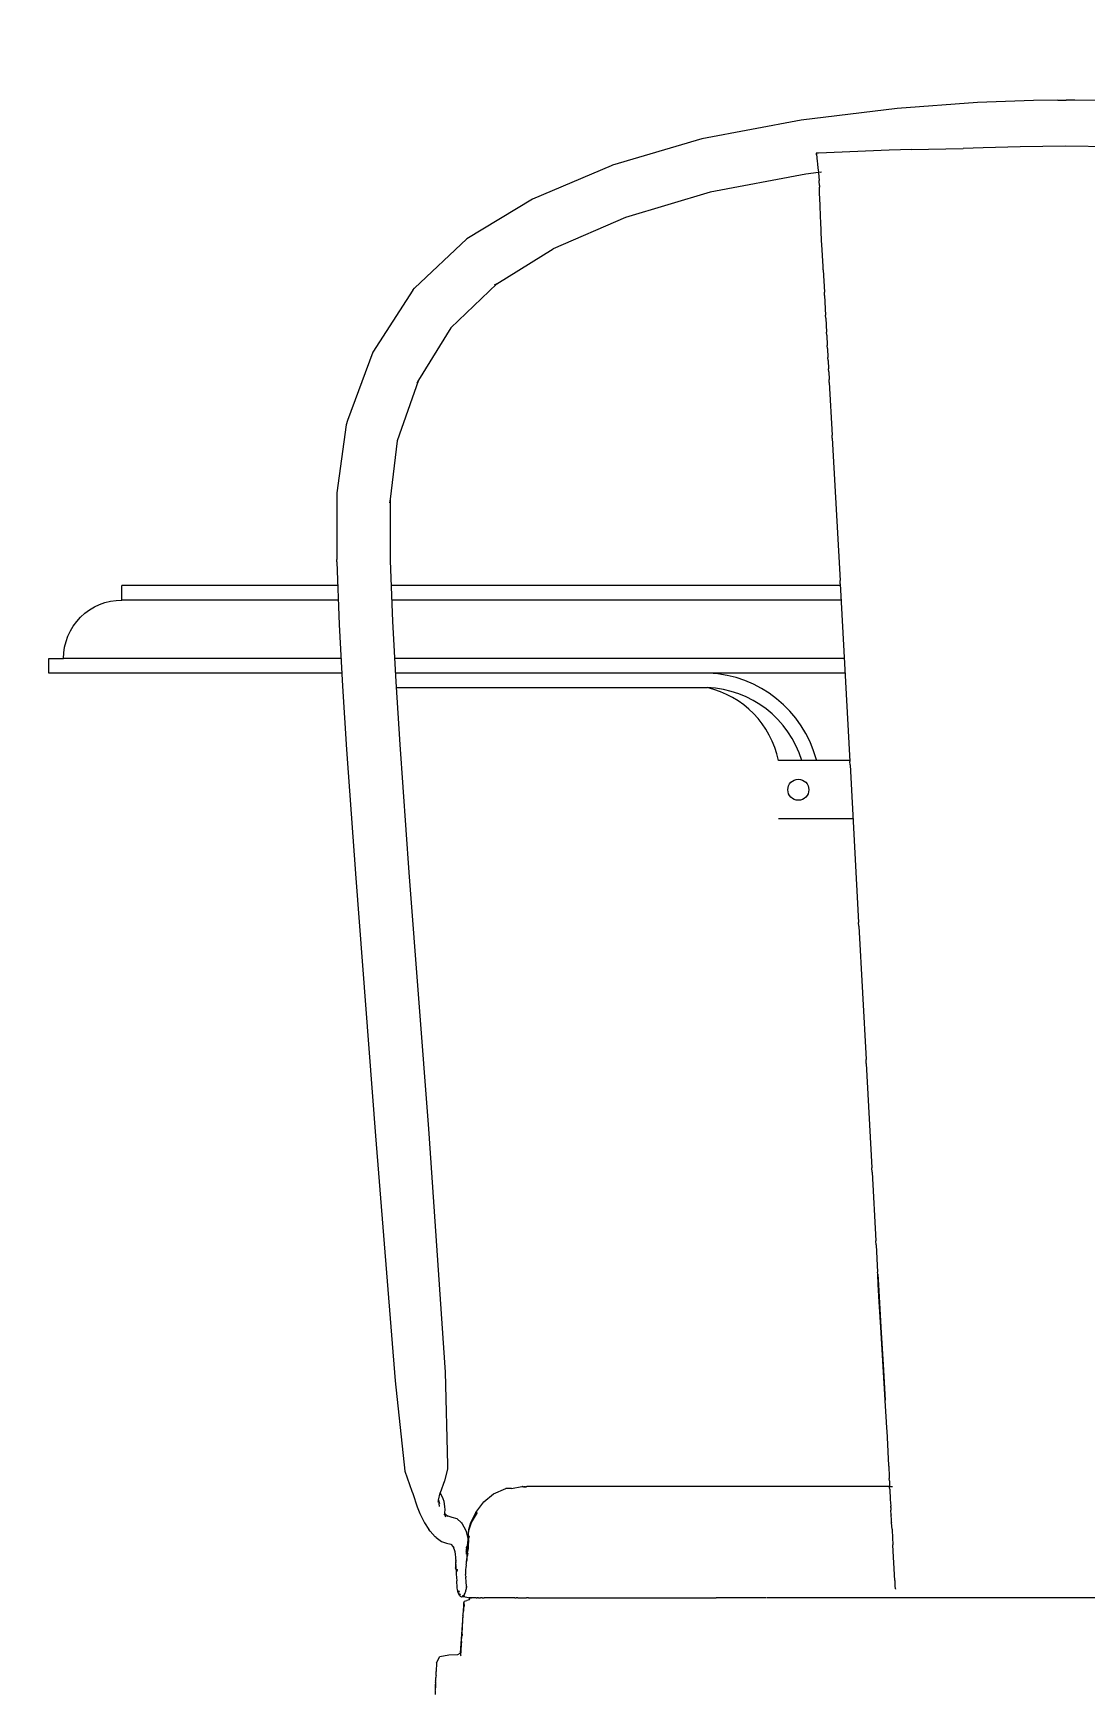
# Model space of a CAD drawing. Header units: millimetres. Extents: x 106699 to 122058, y 158555 to 162844.
# Drawn here: x 107491.03 to 107521.76, y 160240.93 to 160289.27 of the extents above; entities that cross this region are included whole.
import ezdxf

# ---------------------------------------------------------------- set-up
doc = ezdxf.new("R2010")
doc.units = ezdxf.units.MM
doc.layers.add('S2000-002 Çizgi', color=7, linetype='Continuous')

# ---------------------------------------------------------------- blocks, each defined once
blk = doc.blocks.new('A$C312ab914')
at = {"layer": 'S2000-002 Çizgi', "color": 8, "true_color": 0x7a7a7a}
for p, q in [((24.736, 84.754, 6.152), (21.933, 84.41, 6.152)), ((27.072, 84.925, 6.152), (24.736, 84.754, 6.152)), ((28.709, 84.986, 6.152), (27.072, 84.925, 6.152)), ((29.419, 85, 6.152), (28.709, 84.986, 6.152)), ((29.419, 85, 6.152), (29.664, 84.995, 6.152)), ((29.91, 85, 6.152), (29.664, 84.995, 6.152)), ((30.619, 84.986, 6.152), (29.91, 85, 6.152)), ((21.933, 84.41, 6.152), (19.038, 83.868, 6.152)), ((19.038, 83.868, 6.152), (16.429, 83.102, 6.152)), ((28.316, 83.638, 6.152), (27.238, 83.603, 6.152)), ((29.646, 83.66, 6.152), (28.316, 83.638, 6.152)), ((30.975, 83.638, 6.152), (29.646, 83.66, 6.152)), ((22.375, 83.453, 6.152), (22.374, 83.451, 6.152)), ((22.374, 83.451, 6.152), (22.374, 83.446, 6.152)), ((22.374, 83.446, 6.152), (22.375, 83.44, 6.152)), ((22.382, 83.455, 6.152), (22.375, 83.453, 6.152)), ((22.375, 83.44, 6.152), (22.376, 83.432, 6.152)), ((22.376, 83.432, 6.152), (22.377, 83.422, 6.152)), ((22.377, 83.422, 6.152), (22.378, 83.413, 6.152)), ((22.38, 83.398, 6.152), (22.378, 83.413, 6.152)), ((22.38, 83.398, 6.152), (22.382, 83.393, 6.152)), ((22.396, 83.455, 6.152), (22.382, 83.455, 6.152)), ((22.382, 83.393, 6.152), (22.387, 83.348, 6.152)), ((22.387, 83.348, 6.152), (22.395, 83.295, 6.152)), ((22.395, 83.295, 6.152), (22.404, 83.224, 6.152)), ((22.416, 83.455, 6.152), (22.396, 83.455, 6.152)), ((22.404, 83.224, 6.152), (22.414, 83.133, 6.152)), ((22.437, 83.455, 6.152), (22.416, 83.455, 6.152)), ((24.496, 83.541, 6.152), (22.437, 83.455, 6.152)), ((24.83, 83.553, 6.152), (24.496, 83.541, 6.152)), ((25.138, 83.561, 6.152), (24.83, 83.553, 6.152)), ((25.138, 83.561, 6.152), (26.66, 83.588, 6.152)), ((27.238, 83.603, 6.152), (26.66, 83.588, 6.152)), ((16.391, 83.085, 6.152), (14.099, 82.11, 6.152)), ((16.429, 83.102, 6.152), (16.391, 83.085, 6.152)), ((22.07, 82.838, 6.152), (19.283, 82.31, 6.152)), ((22.44, 82.884, 6.152), (22.07, 82.838, 6.152)), ((22.414, 83.133, 6.152), (22.425, 83.021, 6.152)), ((22.425, 83.021, 6.152), (22.435, 82.895, 6.152)), ((22.435, 82.895, 6.152), (22.44, 82.884, 6.152)), ((22.44, 82.884, 6.152), (22.445, 82.763, 6.152)), ((22.445, 82.763, 6.152), (22.456, 82.65, 6.152)), ((22.467, 82.888, 6.152), (22.452, 82.886, 6.152)), ((22.528, 82.895, 6.152), (22.485, 82.89, 6.152)), ((19.283, 82.31, 6.152), (16.816, 81.574, 6.152)), ((22.457, 82.638, 6.152), (22.456, 82.65, 6.152)), ((22.457, 82.634, 6.152), (22.457, 82.638, 6.152)), ((22.464, 82.513, 6.152), (22.457, 82.634, 6.152)), ((22.464, 82.513, 6.152), (22.465, 82.457, 6.152)), ((22.473, 82.318, 6.152), (22.465, 82.457, 6.152)), ((22.477, 82.094, 6.152), (22.473, 82.318, 6.152)), ((14.099, 82.11, 6.152), (12.189, 80.949, 6.152)), ((22.484, 81.966, 6.152), (22.477, 82.094, 6.152)), ((22.496, 81.571, 6.152), (22.484, 81.966, 6.152)), ((16.816, 81.574, 6.152), (14.704, 80.66, 6.152)), ((22.503, 81.456, 6.152), (22.496, 81.571, 6.152)), ((22.53, 80.897, 6.152), (22.503, 81.456, 6.152)), ((12.189, 80.949, 6.152), (10.655, 79.512, 6.152)), ((22.536, 80.789, 6.152), (22.53, 80.897, 6.152)), ((22.571, 80.146, 6.152), (22.536, 80.789, 6.152)), ((13.059, 79.642, 6.152), (14.704, 80.66, 6.152)), ((22.577, 80.045, 6.152), (22.571, 80.146, 6.152)), ((22.577, 80.045, 6.152), (22.611, 79.396, 6.152)), ((10.615, 79.459, 6.152), (9.449, 77.65, 6.152)), ((10.615, 79.459, 6.152), (10.655, 79.512, 6.152)), ((13.059, 79.642, 6.152), (11.724, 78.354, 6.152)), ((13.059, 79.642, 6.152), (12.985, 79.598, 6.152)), ((22.617, 79.3, 6.152), (22.611, 79.396, 6.152)), ((22.617, 79.3, 6.152), (22.648, 78.731, 6.152)), ((11.724, 78.354, 6.152), (10.778, 76.828, 6.152)), ((22.653, 78.64, 6.152), (22.648, 78.731, 6.152)), ((22.653, 78.64, 6.152), (22.675, 78.234, 6.152)), ((22.68, 78.148, 6.152), (22.675, 78.234, 6.152)), ((22.68, 78.148, 6.152), (22.696, 77.842, 6.152)), ((22.701, 77.758, 6.152), (22.696, 77.842, 6.152)), ((9.449, 77.65, 6.152), (8.707, 75.658, 6.152)), ((22.701, 77.758, 6.152), (22.715, 77.49, 6.152)), ((22.72, 77.406, 6.152), (22.715, 77.49, 6.152)), ((22.72, 77.406, 6.152), (22.733, 77.163, 6.152)), ((22.738, 77.079, 6.152), (22.733, 77.163, 6.152)), ((22.738, 77.079, 6.152), (22.75, 76.85, 6.152)), ((10.778, 76.828, 6.152), (10.159, 75.065, 6.152)), ((10.778, 76.828, 6.152), (10.725, 76.742, 6.152)), ((22.755, 76.766, 6.152), (22.75, 76.85, 6.152)), ((22.755, 76.766, 6.152), (22.838, 75.231, 6.152)), ((8.667, 75.534, 6.152), (8.395, 73.543, 6.152)), ((8.707, 75.658, 6.152), (8.667, 75.534, 6.152)), ((10.159, 75.065, 6.152), (9.946, 73.36, 6.152)), ((22.843, 75.145, 6.152), (22.838, 75.231, 6.152)), ((22.843, 75.145, 6.152), (23.068, 70.986, 6.152)), ((8.395, 73.543, 6.152), (8.394, 71.607, 6.152)), ((9.946, 73.36, 6.152), (9.932, 73.253, 6.152)), ((9.946, 73.36, 6.152), (9.949, 71.566, 6.152)), ((8.396, 71.533, 6.152), (8.394, 71.607, 6.152)), ((9.949, 71.566, 6.152), (10.015, 69.801, 6.152)), ((8.396, 71.533, 6.152), (8.461, 69.707, 6.152)), ((8.42, 70.844, 6.152), (2.127, 70.844, 6.152)), ((23.076, 70.844, 6.152), (9.976, 70.844, 6.152)), ((23.073, 70.895, 6.152), (23.068, 70.986, 6.152)), ((23.073, 70.895, 6.152), (23.354, 65.714, 6.152)), ((8.435, 70.419, 6.152), (2.127, 70.419, 6.152)), ((23.099, 70.419, 6.152), (9.992, 70.419, 6.152)), ((8.461, 69.707, 6.152), (8.565, 67.909, 6.152)), ((10.015, 69.801, 6.152), (10.118, 68.031, 6.152)), ((8.518, 68.717, 6.152), (0.425, 68.717, 6.152)), ((23.192, 68.717, 6.152), (10.078, 68.717, 6.152)), ((8.543, 68.292, 6.152), (0, 68.292, 6.152)), ((23.215, 68.292, 6.152), (10.103, 68.292, 6.152)), ((8.565, 67.909, 6.152), (8.679, 66.061, 6.152)), ((10.118, 68.031, 6.152), (10.231, 66.206, 6.152)), ((10.129, 67.866, 6.152), (19.196, 67.866, 6.152)), ((8.679, 66.061, 6.152), (8.949, 62.308, 6.152)), ((10.231, 66.206, 6.152), (10.499, 62.479, 6.152)), ((23.353, 65.739, 6.152), (21.273, 65.739, 6.152)), ((23.36, 65.616, 6.152), (23.354, 65.714, 6.152)), ((23.36, 65.616, 6.152), (23.61, 61.015, 6.152)), ((23.446, 64.037, 6.152), (21.273, 64.037, 6.152)), ((10.499, 62.479, 6.152), (11.065, 55.004, 6.152)), ((8.949, 62.308, 6.152), (9.518, 54.794, 6.152)), ((23.616, 60.909, 6.152), (23.61, 61.015, 6.152)), ((23.616, 60.909, 6.152), (23.827, 57.02, 6.152)), ((23.833, 56.905, 6.152), (23.827, 57.02, 6.152)), ((23.833, 56.905, 6.152), (23.998, 53.861, 6.152)), ((9.518, 54.794, 6.152), (10.092, 47.652, 6.152)), ((11.065, 55.004, 6.152), (11.556, 47.906, 6.152)), ((24.005, 53.735, 6.152), (23.998, 53.861, 6.152)), ((24.005, 53.735, 6.152), (24.114, 51.731, 6.152)), ((24.121, 51.615, 6.152), (24.114, 51.731, 6.152)), ((24.121, 51.615, 6.152), (24.163, 50.825, 6.152)), ((24.171, 50.759, 6.152), (24.163, 50.825, 6.152)), ((24.171, 50.759, 6.152), (24.191, 50.449, 6.152)), ((24.183, 50.461, 6.152), (24.171, 50.759, 6.152)), ((24.211, 49.958, 6.152), (24.183, 50.461, 6.152)), ((24.191, 50.449, 6.152), (24.26, 49.218, 6.152)), ((24.253, 49.215, 6.152), (24.211, 49.958, 6.152)), ((24.383, 47.086, 6.152), (24.253, 49.215, 6.152)), ((24.26, 49.218, 6.152), (24.324, 48.13, 6.152)), ((11.556, 47.906, 6.152), (11.625, 45.2, 6.152)), ((24.324, 48.13, 6.152), (24.383, 47.086, 6.152)), ((10.092, 47.652, 6.152), (10.375, 45.016, 6.152)), ((24.387, 47.076, 6.152), (24.383, 47.086, 6.152)), ((24.423, 46.449, 6.152), (24.387, 47.076, 6.152)), ((24.426, 46.435, 6.152), (24.423, 46.449, 6.152)), ((24.448, 46.019, 6.152), (24.426, 46.435, 6.152)), ((24.451, 46, 6.152), (24.448, 46.019, 6.152)), ((24.47, 45.591, 6.152), (24.451, 46, 6.152)), ((24.472, 45.569, 6.152), (24.47, 45.591, 6.152)), ((24.488, 45.195, 6.152), (24.472, 45.569, 6.152)), ((10.375, 45.016, 6.152), (10.581, 44.44, 6.152)), ((11.626, 45.079, 6.152), (11.533, 44.735, 6.152)), ((11.625, 45.2, 6.152), (11.626, 45.079, 6.152)), ((24.49, 45.166, 6.152), (24.488, 45.195, 6.152)), ((24.49, 45.166, 6.152), (24.501, 44.855, 6.152)), ((11.533, 44.735, 6.152), (11.41, 44.388, 6.152)), ((12.961, 44.362, 6.152), (13.324, 44.517, 6.152)), ((13.49, 44.517, 6.152), (13.324, 44.517, 6.152)), ((13.49, 44.517, 6.152), (13.786, 44.569, 6.152)), ((13.786, 44.569, 6.152), (13.792, 44.569, 6.152)), ((13.792, 44.569, 6.152), (13.798, 44.568, 6.152)), ((13.798, 44.568, 6.152), (13.8, 44.569, 6.152)), ((13.798, 44.568, 6.152), (13.804, 44.568, 6.152)), ((13.8, 44.569, 6.152), (13.804, 44.568, 6.152)), ((13.804, 44.568, 6.152), (13.81, 44.569, 6.152)), ((13.807, 44.568, 6.152), (13.804, 44.568, 6.152)), ((13.813, 44.568, 6.152), (13.807, 44.568, 6.152)), ((13.81, 44.569, 6.152), (13.813, 44.568, 6.152)), ((13.813, 44.568, 6.152), (13.82, 44.569, 6.152)), ((13.82, 44.569, 6.152), (13.824, 44.568, 6.152)), ((13.824, 44.568, 6.152), (13.828, 44.567, 6.152)), ((13.828, 44.567, 6.152), (13.831, 44.569, 6.152)), ((13.833, 44.567, 6.152), (13.828, 44.567, 6.152)), ((13.831, 44.569, 6.152), (13.837, 44.566, 6.152)), ((13.837, 44.566, 6.152), (13.833, 44.567, 6.152)), ((13.842, 44.567, 6.152), (13.837, 44.566, 6.152)), ((13.842, 44.567, 6.152), (13.845, 44.569, 6.152)), ((13.849, 44.569, 6.152), (13.842, 44.567, 6.152)), ((13.842, 44.567, 6.152), (13.847, 44.566, 6.152)), ((13.845, 44.569, 6.152), (13.851, 44.565, 6.152)), ((13.847, 44.566, 6.152), (13.851, 44.565, 6.152)), ((13.851, 44.565, 6.152), (13.849, 44.569, 6.152)), ((13.851, 44.565, 6.152), (13.857, 44.566, 6.152)), ((13.857, 44.566, 6.152), (13.859, 44.569, 6.152)), ((13.857, 44.566, 6.152), (13.86, 44.565, 6.152)), ((13.859, 44.569, 6.152), (13.865, 44.565, 6.152)), ((13.865, 44.565, 6.152), (13.86, 44.565, 6.152)), ((13.865, 44.565, 6.152), (13.869, 44.569, 6.152)), ((13.865, 44.565, 6.152), (13.872, 44.565, 6.152)), ((13.869, 44.569, 6.152), (13.875, 44.565, 6.152)), ((13.872, 44.565, 6.152), (13.876, 44.562, 6.152)), ((13.872, 44.565, 6.152), (13.875, 44.565, 6.152)), ((13.875, 44.565, 6.152), (13.879, 44.569, 6.152)), ((13.875, 44.565, 6.152), (13.876, 44.562, 6.152)), ((13.876, 44.562, 6.152), (13.887, 44.563, 6.152)), ((13.879, 44.569, 6.152), (13.885, 44.568, 6.152)), ((13.885, 44.568, 6.152), (13.893, 44.569, 6.152)), ((13.885, 44.568, 6.152), (13.887, 44.563, 6.152)), ((13.887, 44.563, 6.152), (13.89, 44.564, 6.152)), ((13.887, 44.563, 6.152), (13.892, 44.564, 6.152)), ((13.89, 44.564, 6.152), (13.893, 44.569, 6.152)), ((13.89, 44.564, 6.152), (13.892, 44.564, 6.152)), ((13.892, 44.564, 6.152), (13.899, 44.565, 6.152)), ((13.892, 44.564, 6.152), (13.895, 44.564, 6.152)), ((13.893, 44.569, 6.152), (13.895, 44.564, 6.152)), ((13.895, 44.564, 6.152), (13.899, 44.565, 6.152)), ((13.899, 44.565, 6.152), (13.904, 44.565, 6.152)), ((13.904, 44.565, 6.152), (13.907, 44.569, 6.152)), ((13.904, 44.565, 6.152), (13.911, 44.566, 6.152)), ((13.904, 44.565, 6.152), (13.908, 44.566, 6.152)), ((13.907, 44.569, 6.152), (13.911, 44.566, 6.152)), ((13.911, 44.566, 6.152), (13.931, 44.569, 6.152)), ((24.514, 44.569, 6.152), (13.931, 44.569, 6.152)), ((24.501, 44.855, 6.152), (24.503, 44.815, 6.152)), ((24.503, 44.815, 6.152), (24.503, 44.81, 6.152)), ((24.506, 44.74, 6.152), (24.503, 44.81, 6.152)), ((24.506, 44.74, 6.152), (24.514, 44.569, 6.152)), ((24.514, 44.541, 6.152), (24.514, 44.569, 6.152)), ((24.515, 44.497, 6.152), (24.514, 44.541, 6.152)), ((24.515, 44.497, 6.152), (24.532, 44.196, 6.152)), ((24.523, 44.569, 6.152), (24.593, 44.569, 6.152)), ((10.581, 44.44, 6.152), (10.607, 44.368, 6.152)), ((10.607, 44.368, 6.152), (10.738, 43.983, 6.152)), ((11.357, 44.176, 6.152), (11.34, 44.109, 6.152)), ((11.357, 44.176, 6.152), (11.41, 44.388, 6.152)), ((11.357, 44.176, 6.152), (11.38, 43.988, 6.152)), ((11.357, 44.176, 6.152), (11.39, 44.08, 6.152)), ((11.41, 44.388, 6.152), (11.485, 44.219, 6.152)), ((11.485, 44.219, 6.152), (11.513, 44.148, 6.152)), ((11.513, 44.148, 6.152), (11.535, 43.982, 6.152)), ((12.451, 43.817, 6.152), (12.677, 44.123, 6.152)), ((12.677, 44.123, 6.152), (12.961, 44.362, 6.152)), ((24.532, 44.196, 6.152), (24.546, 43.997, 6.152)), ((24.548, 43.961, 6.152), (24.546, 43.997, 6.152)), ((10.738, 43.983, 6.152), (10.817, 43.787, 6.152)), ((10.817, 43.787, 6.152), (10.953, 43.513, 6.152)), ((10.953, 43.513, 6.152), (11.082, 43.322, 6.152)), ((11.534, 43.795, 6.152), (11.529, 43.76, 6.152)), ((11.529, 43.76, 6.152), (11.53, 43.749, 6.152)), ((11.543, 43.898, 6.152), (11.533, 43.8, 6.152)), ((11.533, 43.8, 6.152), (11.534, 43.795, 6.152)), ((11.534, 43.795, 6.152), (11.538, 43.791, 6.152)), ((11.535, 43.982, 6.152), (11.543, 43.898, 6.152)), ((11.538, 43.791, 6.152), (11.538, 43.778, 6.152)), ((11.538, 43.791, 6.152), (11.579, 43.746, 6.152)), ((11.538, 43.778, 6.152), (11.549, 43.755, 6.152)), ((11.538, 43.778, 6.152), (11.561, 43.685, 6.152)), ((11.579, 43.746, 6.152), (11.603, 43.722, 6.152)), ((11.603, 43.722, 6.152), (11.744, 43.68, 6.152)), ((11.603, 43.722, 6.152), (11.625, 43.695, 6.152)), ((11.744, 43.68, 6.152), (11.894, 43.634, 6.152)), ((11.894, 43.634, 6.152), (12.026, 43.514, 6.152)), ((12.026, 43.514, 6.152), (12.05, 43.484, 6.152)), ((12.242, 43.315, 6.152), (12.3, 43.522, 6.152)), ((12.242, 43.315, 6.152), (12.303, 43.521, 6.152)), ((12.247, 43.313, 6.152), (12.309, 43.521, 6.152)), ((12.249, 43.315, 6.152), (12.317, 43.522, 6.152)), ((12.249, 43.315, 6.152), (12.314, 43.521, 6.152)), ((12.249, 43.315, 6.152), (12.309, 43.521, 6.152)), ((12.249, 43.315, 6.152), (12.303, 43.521, 6.152)), ((12.249, 43.315, 6.152), (12.305, 43.521, 6.152)), ((12.3, 43.522, 6.152), (12.451, 43.817, 6.152)), ((12.3, 43.522, 6.152), (12.455, 43.817, 6.152)), ((12.303, 43.521, 6.152), (12.455, 43.817, 6.152)), ((12.303, 43.521, 6.152), (12.461, 43.817, 6.152)), ((12.303, 43.521, 6.152), (12.458, 43.817, 6.152)), ((12.305, 43.521, 6.152), (12.464, 43.817, 6.152)), ((12.305, 43.521, 6.152), (12.461, 43.817, 6.152)), ((12.309, 43.521, 6.152), (12.473, 43.817, 6.152)), ((12.309, 43.521, 6.152), (12.464, 43.817, 6.152)), ((12.309, 43.521, 6.152), (12.469, 43.817, 6.152)), ((12.309, 43.521, 6.152), (12.476, 43.817, 6.152)), ((12.309, 43.521, 6.152), (12.479, 43.817, 6.152)), ((12.314, 43.521, 6.152), (12.479, 43.817, 6.152)), ((12.314, 43.521, 6.152), (12.493, 43.817, 6.152)), ((12.314, 43.521, 6.152), (12.487, 43.817, 6.152)), ((12.314, 43.521, 6.152), (12.483, 43.817, 6.152)), ((12.317, 43.522, 6.152), (12.493, 43.817, 6.152)), ((24.548, 43.961, 6.152), (24.553, 43.88, 6.152)), ((24.56, 43.748, 6.152), (24.553, 43.88, 6.152)), ((24.56, 43.744, 6.152), (24.56, 43.748, 6.152)), ((24.56, 43.741, 6.152), (24.56, 43.748, 6.152)), ((24.56, 43.744, 6.152), (24.561, 43.737, 6.152)), ((24.56, 43.744, 6.152), (24.56, 43.741, 6.152)), ((24.561, 43.737, 6.152), (24.56, 43.741, 6.152)), ((24.568, 43.6, 6.152), (24.561, 43.737, 6.152)), ((24.568, 43.596, 6.152), (24.568, 43.6, 6.152)), ((24.569, 43.592, 6.152), (24.568, 43.6, 6.152)), ((24.569, 43.592, 6.152), (24.568, 43.596, 6.152)), ((24.569, 43.59, 6.152), (24.568, 43.596, 6.152)), ((24.569, 43.59, 6.152), (24.569, 43.592, 6.152)), ((24.572, 43.529, 6.152), (24.569, 43.59, 6.152)), ((24.572, 43.529, 6.152), (24.572, 43.522, 6.152)), ((24.573, 43.514, 6.152), (24.572, 43.522, 6.152)), ((24.583, 43.327, 6.152), (24.573, 43.514, 6.152)), ((11.116, 43.273, 6.152), (11.082, 43.322, 6.152)), ((11.116, 43.273, 6.152), (11.263, 43.109, 6.152)), ((11.295, 43.083, 6.152), (11.263, 43.109, 6.152)), ((11.295, 43.083, 6.152), (11.443, 42.967, 6.152)), ((12.05, 43.484, 6.152), (12.149, 43.313, 6.152)), ((12.149, 43.313, 6.152), (12.164, 43.258, 6.152)), ((12.164, 43.258, 6.152), (12.211, 43.059, 6.152)), ((12.211, 43.059, 6.152), (12.213, 42.973, 6.152)), ((12.225, 43.039, 6.152), (12.222, 43.032, 6.152)), ((12.227, 43.027, 6.152), (12.222, 43.032, 6.152)), ((12.224, 43.023, 6.152), (12.227, 43.027, 6.152)), ((12.224, 43.023, 6.152), (12.227, 43.019, 6.152)), ((12.227, 43.082, 6.152), (12.225, 43.046, 6.152)), ((12.225, 43.046, 6.152), (12.225, 43.039, 6.152)), ((12.228, 43.039, 6.152), (12.225, 43.046, 6.152)), ((12.225, 43.039, 6.152), (12.226, 43.033, 6.152)), ((12.228, 43.039, 6.152), (12.226, 43.033, 6.152)), ((12.227, 43.027, 6.152), (12.226, 43.033, 6.152)), ((12.228, 43.089, 6.152), (12.227, 43.082, 6.152)), ((12.227, 43.082, 6.152), (12.229, 43.046, 6.152)), ((12.228, 43.024, 6.152), (12.227, 43.027, 6.152)), ((12.231, 43.124, 6.152), (12.228, 43.089, 6.152)), ((12.235, 43.124, 6.152), (12.228, 43.089, 6.152)), ((12.229, 43.046, 6.152), (12.228, 43.039, 6.152)), ((12.228, 43.039, 6.152), (12.233, 43.032, 6.152)), ((12.228, 43.024, 6.152), (12.231, 43.019, 6.152)), ((12.23, 43.145, 6.152), (12.238, 43.21, 6.152)), ((12.23, 43.145, 6.152), (12.231, 43.142, 6.152)), ((12.231, 43.142, 6.152), (12.231, 43.128, 6.152)), ((12.231, 43.128, 6.152), (12.234, 43.142, 6.152)), ((12.231, 43.128, 6.152), (12.231, 43.124, 6.152)), ((12.231, 43.128, 6.152), (12.235, 43.124, 6.152)), ((12.231, 43.019, 6.152), (12.235, 43.023, 6.152)), ((12.233, 43.032, 6.152), (12.234, 43.046, 6.152)), ((12.235, 43.023, 6.152), (12.233, 43.032, 6.152)), ((12.234, 43.142, 6.152), (12.237, 43.145, 6.152)), ((12.249, 43.124, 6.152), (12.234, 43.046, 6.152)), ((12.234, 43.046, 6.152), (12.235, 43.124, 6.152)), ((12.235, 43.023, 6.152), (12.243, 43.012, 6.152)), ((12.237, 43.145, 6.152), (12.238, 43.21, 6.152)), ((12.238, 43.21, 6.152), (12.249, 43.315, 6.152)), ((12.238, 43.21, 6.152), (12.242, 43.315, 6.152)), ((12.238, 43.21, 6.152), (12.245, 43.313, 6.152)), ((12.238, 43.21, 6.152), (12.247, 43.313, 6.152)), ((12.245, 43.313, 6.152), (12.249, 43.315, 6.152)), ((24.583, 43.327, 6.152), (24.584, 43.313, 6.152)), ((24.584, 43.313, 6.152), (24.584, 43.303, 6.152)), ((24.584, 43.303, 6.152), (24.608, 42.869, 6.152)), ((11.443, 42.967, 6.152), (11.592, 42.924, 6.152)), ((11.592, 42.924, 6.152), (11.721, 42.887, 6.152)), ((11.721, 42.887, 6.152), (11.789, 42.811, 6.152)), ((11.789, 42.811, 6.152), (11.811, 42.786, 6.152)), ((11.789, 42.811, 6.152), (11.829, 42.71, 6.152)), ((11.829, 42.71, 6.152), (11.846, 42.612, 6.152)), ((11.829, 42.71, 6.152), (11.839, 42.686, 6.152)), ((11.846, 42.612, 6.152), (11.854, 42.49, 6.152)), ((12.171, 42.7, 6.152), (12.176, 42.704, 6.152)), ((12.175, 42.696, 6.152), (12.171, 42.7, 6.152)), ((12.171, 42.674, 6.152), (12.175, 42.696, 6.152)), ((12.171, 42.674, 6.152), (12.173, 42.624, 6.152)), ((12.172, 42.709, 6.152), (12.175, 42.722, 6.152)), ((12.172, 42.709, 6.152), (12.173, 42.721, 6.152)), ((12.176, 42.704, 6.152), (12.172, 42.709, 6.152)), ((12.173, 42.624, 6.152), (12.174, 42.674, 6.152)), ((12.18, 42.602, 6.152), (12.173, 42.624, 6.152)), ((12.174, 42.727, 6.152), (12.175, 42.742, 6.152)), ((12.174, 42.727, 6.152), (12.177, 42.736, 6.152)), ((12.175, 42.722, 6.152), (12.174, 42.727, 6.152)), ((12.174, 42.674, 6.152), (12.175, 42.696, 6.152)), ((12.174, 42.674, 6.152), (12.176, 42.623, 6.152)), ((12.176, 42.765, 6.152), (12.175, 42.742, 6.152)), ((12.177, 42.736, 6.152), (12.175, 42.742, 6.152)), ((12.18, 42.602, 6.152), (12.176, 42.623, 6.152)), ((12.177, 42.774, 6.152), (12.179, 42.803, 6.152)), ((12.178, 42.597, 6.152), (12.18, 42.602, 6.152)), ((12.179, 42.803, 6.152), (12.181, 42.809, 6.152)), ((12.179, 42.599, 6.152), (12.18, 42.602, 6.152)), ((12.181, 42.818, 6.152), (12.18, 42.815, 6.152)), ((12.18, 42.815, 6.152), (12.181, 42.809, 6.152)), ((12.181, 42.809, 6.152), (12.181, 42.812, 6.152)), ((12.181, 42.675, 6.152), (12.186, 42.77, 6.152)), ((12.181, 42.675, 6.152), (12.186, 42.624, 6.152)), ((12.196, 42.863, 6.152), (12.186, 42.77, 6.152)), ((12.195, 42.618, 6.152), (12.186, 42.624, 6.152)), ((12.194, 42.565, 6.152), (12.195, 42.575, 6.152)), ((12.194, 42.562, 6.152), (12.194, 42.565, 6.152)), ((12.204, 42.552, 6.152), (12.194, 42.562, 6.152)), ((12.201, 42.552, 6.152), (12.194, 42.562, 6.152)), ((12.195, 42.622, 6.152), (12.195, 42.627, 6.152)), ((12.195, 42.622, 6.152), (12.198, 42.627, 6.152)), ((12.195, 42.618, 6.152), (12.195, 42.622, 6.152)), ((12.195, 42.618, 6.152), (12.196, 42.616, 6.152)), ((12.196, 42.612, 6.152), (12.195, 42.618, 6.152)), ((12.196, 42.612, 6.152), (12.195, 42.596, 6.152)), ((12.195, 42.581, 6.152), (12.195, 42.596, 6.152)), ((12.195, 42.577, 6.152), (12.195, 42.581, 6.152)), ((12.195, 42.575, 6.152), (12.195, 42.581, 6.152)), ((12.195, 42.575, 6.152), (12.195, 42.577, 6.152)), ((12.207, 42.913, 6.152), (12.196, 42.863, 6.152)), ((12.196, 42.612, 6.152), (12.196, 42.616, 6.152)), ((12.197, 42.549, 6.152), (12.201, 42.552, 6.152)), ((12.2, 42.543, 6.152), (12.197, 42.549, 6.152)), ((12.2, 42.543, 6.152), (12.197, 42.546, 6.152)), ((12.2, 42.538, 6.152), (12.197, 42.542, 6.152)), ((12.2, 42.543, 6.152), (12.205, 42.549, 6.152)), ((12.202, 42.537, 6.152), (12.2, 42.543, 6.152)), ((12.203, 42.54, 6.152), (12.2, 42.543, 6.152)), ((12.2, 42.538, 6.152), (12.2, 42.543, 6.152)), ((12.203, 42.54, 6.152), (12.2, 42.538, 6.152)), ((12.201, 42.531, 6.152), (12.2, 42.538, 6.152)), ((12.204, 42.759, 6.152), (12.201, 42.743, 6.152)), ((12.205, 42.549, 6.152), (12.201, 42.552, 6.152)), ((12.201, 42.531, 6.152), (12.202, 42.537, 6.152)), ((12.203, 42.54, 6.152), (12.202, 42.537, 6.152)), ((12.203, 42.54, 6.152), (12.204, 42.546, 6.152)), ((12.204, 42.759, 6.152), (12.205, 42.767, 6.152)), ((12.204, 42.552, 6.152), (12.205, 42.559, 6.152)), ((12.204, 42.546, 6.152), (12.204, 42.552, 6.152)), ((12.205, 42.549, 6.152), (12.204, 42.552, 6.152)), ((12.204, 42.546, 6.152), (12.205, 42.549, 6.152)), ((12.206, 42.771, 6.152), (12.205, 42.799, 6.152)), ((12.205, 42.767, 6.152), (12.206, 42.771, 6.152)), ((12.205, 42.614, 6.152), (12.208, 42.632, 6.152)), ((12.206, 42.629, 6.152), (12.205, 42.614, 6.152)), ((12.205, 42.614, 6.152), (12.205, 42.559, 6.152)), ((12.208, 42.613, 6.152), (12.205, 42.559, 6.152)), ((12.205, 42.559, 6.152), (12.211, 42.578, 6.152)), ((12.216, 42.943, 6.152), (12.206, 42.936, 6.152)), ((12.216, 42.943, 6.152), (12.207, 42.943, 6.152)), ((12.213, 42.912, 6.152), (12.207, 42.913, 6.152)), ((12.21, 42.962, 6.152), (12.208, 42.947, 6.152)), ((12.208, 42.613, 6.152), (12.208, 42.632, 6.152)), ((12.208, 42.613, 6.152), (12.213, 42.626, 6.152)), ((12.213, 42.973, 6.152), (12.21, 42.962, 6.152)), ((12.218, 42.965, 6.152), (12.21, 42.962, 6.152)), ((12.21, 42.629, 6.152), (12.233, 42.766, 6.152)), ((12.213, 42.626, 6.152), (12.21, 42.629, 6.152)), ((12.211, 42.587, 6.152), (12.212, 42.59, 6.152)), ((12.211, 42.578, 6.152), (12.211, 42.587, 6.152)), ((12.213, 42.626, 6.152), (12.212, 42.614, 6.152)), ((12.212, 42.59, 6.152), (12.212, 42.614, 6.152)), ((12.22, 42.975, 6.152), (12.213, 42.973, 6.152)), ((12.213, 42.973, 6.152), (12.218, 42.97, 6.152)), ((12.214, 42.917, 6.152), (12.213, 42.912, 6.152)), ((12.214, 42.917, 6.152), (12.215, 42.924, 6.152)), ((12.215, 42.931, 6.152), (12.216, 42.94, 6.152)), ((12.215, 42.928, 6.152), (12.215, 42.931, 6.152)), ((12.215, 42.924, 6.152), (12.215, 42.928, 6.152)), ((12.217, 42.953, 6.152), (12.216, 42.948, 6.152)), ((12.216, 42.948, 6.152), (12.219, 42.951, 6.152)), ((12.216, 42.948, 6.152), (12.216, 42.943, 6.152)), ((12.216, 42.948, 6.152), (12.22, 42.944, 6.152)), ((12.216, 42.94, 6.152), (12.22, 42.944, 6.152)), ((12.216, 42.94, 6.152), (12.216, 42.943, 6.152)), ((12.22, 42.975, 6.152), (12.217, 42.974, 6.152)), ((12.217, 42.974, 6.152), (12.218, 42.97, 6.152)), ((12.217, 42.961, 6.152), (12.218, 42.965, 6.152)), ((12.217, 42.958, 6.152), (12.217, 42.961, 6.152)), ((12.223, 42.96, 6.152), (12.217, 42.958, 6.152)), ((12.217, 42.958, 6.152), (12.217, 42.953, 6.152)), ((12.219, 42.951, 6.152), (12.217, 42.958, 6.152)), ((12.219, 42.951, 6.152), (12.217, 42.953, 6.152)), ((12.22, 42.975, 6.152), (12.218, 42.97, 6.152)), ((12.218, 42.97, 6.152), (12.218, 42.965, 6.152)), ((12.218, 42.965, 6.152), (12.224, 42.968, 6.152)), ((12.218, 42.965, 6.152), (12.223, 42.96, 6.152)), ((12.219, 42.951, 6.152), (12.22, 42.944, 6.152)), ((12.224, 42.98, 6.152), (12.22, 42.975, 6.152)), ((12.221, 43.004, 6.152), (12.225, 43.011, 6.152)), ((12.224, 43.001, 6.152), (12.221, 43.004, 6.152)), ((12.222, 42.977, 6.152), (12.227, 42.983, 6.152)), ((12.222, 42.977, 6.152), (12.224, 42.98, 6.152)), ((12.225, 42.971, 6.152), (12.222, 42.977, 6.152)), ((12.223, 42.96, 6.152), (12.224, 42.968, 6.152)), ((12.223, 42.96, 6.152), (12.23, 42.966, 6.152)), ((12.224, 42.996, 6.152), (12.224, 43.001, 6.152)), ((12.227, 42.988, 6.152), (12.224, 42.996, 6.152)), ((12.224, 42.98, 6.152), (12.227, 42.986, 6.152)), ((12.227, 42.983, 6.152), (12.224, 42.98, 6.152)), ((12.224, 42.968, 6.152), (12.225, 42.971, 6.152)), ((12.224, 42.968, 6.152), (12.23, 42.966, 6.152)), ((12.225, 43.011, 6.152), (12.23, 43.013, 6.152)), ((12.233, 42.976, 6.152), (12.225, 42.971, 6.152)), ((12.227, 42.808, 6.152), (12.226, 42.797, 6.152)), ((12.226, 42.797, 6.152), (12.228, 42.767, 6.152)), ((12.227, 43.019, 6.152), (12.231, 43.019, 6.152)), ((12.23, 43.013, 6.152), (12.227, 43.019, 6.152)), ((12.232, 42.988, 6.152), (12.227, 42.988, 6.152)), ((12.227, 42.988, 6.152), (12.227, 42.983, 6.152)), ((12.227, 42.986, 6.152), (12.227, 42.988, 6.152)), ((12.227, 42.816, 6.152), (12.229, 42.891, 6.152)), ((12.227, 42.816, 6.152), (12.227, 42.808, 6.152)), ((12.23, 42.966, 6.152), (12.228, 42.929, 6.152)), ((12.228, 42.929, 6.152), (12.229, 42.918, 6.152)), ((12.228, 42.929, 6.152), (12.232, 42.919, 6.152)), ((12.232, 42.919, 6.152), (12.229, 42.916, 6.152)), ((12.235, 42.919, 6.152), (12.229, 42.904, 6.152)), ((12.229, 42.918, 6.152), (12.229, 42.916, 6.152)), ((12.229, 42.916, 6.152), (12.229, 42.904, 6.152)), ((12.229, 42.904, 6.152), (12.229, 42.891, 6.152)), ((12.231, 43.019, 6.152), (12.23, 43.013, 6.152)), ((12.23, 43.013, 6.152), (12.232, 43.011, 6.152)), ((12.23, 43.013, 6.152), (12.235, 43.012, 6.152)), ((12.233, 42.976, 6.152), (12.23, 42.966, 6.152)), ((12.232, 43.011, 6.152), (12.232, 42.994, 6.152)), ((12.232, 42.994, 6.152), (12.232, 42.988, 6.152)), ((12.236, 42.995, 6.152), (12.232, 42.994, 6.152)), ((12.232, 42.994, 6.152), (12.234, 42.99, 6.152)), ((12.235, 42.978, 6.152), (12.233, 42.976, 6.152)), ((12.233, 42.766, 6.152), (12.235, 42.919, 6.152)), ((12.236, 42.995, 6.152), (12.234, 42.99, 6.152)), ((12.234, 42.99, 6.152), (12.235, 42.983, 6.152)), ((12.235, 43.012, 6.152), (12.236, 42.995, 6.152)), ((12.236, 42.987, 6.152), (12.235, 42.983, 6.152)), ((12.235, 42.983, 6.152), (12.235, 42.978, 6.152)), ((12.24, 42.961, 6.152), (12.235, 42.978, 6.152)), ((12.235, 42.919, 6.152), (12.239, 42.943, 6.152)), ((12.242, 42.992, 6.152), (12.236, 42.987, 6.152)), ((12.24, 42.961, 6.152), (12.238, 42.946, 6.152)), ((12.238, 42.946, 6.152), (12.239, 42.943, 6.152)), ((24.609, 42.86, 6.152), (24.608, 42.869, 6.152)), ((24.665, 41.829, 6.152), (24.609, 42.86, 6.152)), ((11.854, 42.49, 6.152), (11.864, 42.388, 6.152)), ((11.857, 42.292, 6.152), (11.863, 42.302, 6.152)), ((11.857, 42.292, 6.152), (11.859, 42.203, 6.152)), ((11.868, 42.159, 6.152), (11.859, 42.203, 6.152)), ((11.864, 42.388, 6.152), (11.86, 42.379, 6.152)), ((11.86, 42.379, 6.152), (11.864, 42.349, 6.152)), ((11.863, 42.343, 6.152), (11.864, 42.349, 6.152)), ((11.863, 42.34, 6.152), (11.863, 42.343, 6.152)), ((11.863, 42.312, 6.152), (11.863, 42.34, 6.152)), ((11.863, 42.312, 6.152), (11.863, 42.302, 6.152)), ((11.867, 42.271, 6.152), (11.863, 42.302, 6.152)), ((11.864, 42.388, 6.152), (11.869, 42.413, 6.152)), ((11.867, 42.271, 6.152), (11.869, 42.225, 6.152)), ((11.869, 42.225, 6.152), (11.868, 42.159, 6.152)), ((11.872, 42.152, 6.152), (11.868, 42.159, 6.152)), ((11.872, 42.152, 6.152), (11.874, 42.111, 6.152)), ((11.88, 42.137, 6.152), (11.872, 42.152, 6.152)), ((11.874, 42.111, 6.152), (11.879, 42.014, 6.152)), ((11.896, 42.106, 6.152), (11.899, 42.109, 6.152)), ((11.902, 42.12, 6.152), (11.897, 42.121, 6.152)), ((11.899, 42.109, 6.152), (11.902, 42.12, 6.152)), ((11.899, 42.109, 6.152), (11.91, 42.113, 6.152)), ((11.905, 42.126, 6.152), (11.902, 42.139, 6.152)), ((11.902, 42.12, 6.152), (11.905, 42.126, 6.152)), ((11.912, 42.117, 6.152), (11.902, 42.12, 6.152)), ((11.905, 42.126, 6.152), (11.911, 42.163, 6.152)), ((11.905, 42.126, 6.152), (11.912, 42.117, 6.152)), ((11.91, 42.113, 6.152), (11.912, 42.117, 6.152)), ((11.912, 42.117, 6.152), (11.913, 42.12, 6.152)), ((12.153, 42.03, 6.152), (12.158, 42.082, 6.152)), ((12.153, 42.03, 6.152), (12.155, 42.082, 6.152)), ((12.155, 42.087, 6.152), (12.156, 42.091, 6.152)), ((12.155, 42.082, 6.152), (12.155, 42.087, 6.152)), ((12.158, 42.082, 6.152), (12.155, 42.087, 6.152)), ((12.156, 42.091, 6.152), (12.159, 42.111, 6.152)), ((12.156, 42.091, 6.152), (12.156, 42.094, 6.152)), ((12.159, 42.111, 6.152), (12.161, 42.138, 6.152)), ((12.161, 42.138, 6.152), (12.168, 42.219, 6.152)), ((12.168, 42.219, 6.152), (12.172, 42.269, 6.152)), ((12.17, 42.31, 6.152), (12.172, 42.314, 6.152)), ((12.17, 42.307, 6.152), (12.172, 42.314, 6.152)), ((12.172, 42.269, 6.152), (12.17, 42.307, 6.152)), ((12.172, 42.314, 6.152), (12.176, 42.338, 6.152)), ((12.174, 42.347, 6.152), (12.177, 42.359, 6.152)), ((12.176, 42.341, 6.152), (12.174, 42.347, 6.152)), ((12.176, 42.39, 6.152), (12.18, 42.392, 6.152)), ((12.179, 42.381, 6.152), (12.176, 42.39, 6.152)), ((12.176, 42.338, 6.152), (12.176, 42.341, 6.152)), ((12.178, 42.401, 6.152), (12.177, 42.392, 6.152)), ((12.181, 42.39, 6.152), (12.177, 42.392, 6.152)), ((12.177, 42.359, 6.152), (12.178, 42.369, 6.152)), ((12.179, 42.411, 6.152), (12.178, 42.401, 6.152)), ((12.178, 42.401, 6.152), (12.182, 42.41, 6.152)), ((12.18, 42.392, 6.152), (12.178, 42.401, 6.152)), ((12.178, 42.375, 6.152), (12.179, 42.381, 6.152)), ((12.178, 42.369, 6.152), (12.178, 42.375, 6.152)), ((12.179, 42.411, 6.152), (12.182, 42.418, 6.152)), ((12.179, 42.381, 6.152), (12.181, 42.39, 6.152)), ((12.18, 42.392, 6.152), (12.181, 42.39, 6.152)), ((12.181, 42.455, 6.152), (12.183, 42.459, 6.152)), ((12.182, 42.424, 6.152), (12.181, 42.455, 6.152)), ((12.182, 42.424, 6.152), (12.181, 42.452, 6.152)), ((12.182, 42.424, 6.152), (12.186, 42.457, 6.152)), ((12.182, 42.418, 6.152), (12.182, 42.424, 6.152)), ((12.182, 42.41, 6.152), (12.182, 42.418, 6.152)), ((12.183, 42.459, 6.152), (12.186, 42.465, 6.152)), ((12.186, 42.457, 6.152), (12.183, 42.459, 6.152)), ((12.186, 42.457, 6.152), (12.184, 42.462, 6.152)), ((12.186, 42.465, 6.152), (12.192, 42.488, 6.152)), ((12.188, 42.494, 6.152), (12.194, 42.502, 6.152)), ((12.192, 42.488, 6.152), (12.194, 42.502, 6.152)), ((12.196, 42.41, 6.152), (12.192, 42.488, 6.152)), ((12.194, 42.502, 6.152), (12.197, 42.511, 6.152)), ((12.197, 42.511, 6.152), (12.198, 42.521, 6.152)), ((12.198, 42.527, 6.152), (12.201, 42.531, 6.152)), ((12.198, 42.521, 6.152), (12.198, 42.527, 6.152)), ((11.879, 42.014, 6.152), (11.885, 41.922, 6.152)), ((11.885, 41.922, 6.152), (11.89, 41.821, 6.152)), ((11.9, 41.626, 6.152), (11.89, 41.821, 6.152)), ((11.912, 41.545, 6.152), (11.9, 41.626, 6.152)), ((12.15, 41.995, 6.152), (12.151, 42.001, 6.152)), ((12.152, 41.956, 6.152), (12.15, 41.995, 6.152)), ((12.151, 42.001, 6.152), (12.153, 42.03, 6.152)), ((12.151, 41.906, 6.152), (12.152, 41.909, 6.152)), ((12.152, 41.956, 6.152), (12.153, 41.925, 6.152)), ((12.152, 41.909, 6.152), (12.153, 41.925, 6.152)), ((12.154, 41.903, 6.152), (12.152, 41.909, 6.152)), ((12.163, 41.823, 6.152), (12.154, 41.903, 6.152)), ((12.165, 41.587, 6.152), (12.16, 41.568, 6.152)), ((12.161, 41.537, 6.152), (12.179, 41.6, 6.152)), ((12.161, 41.539, 6.152), (12.179, 41.6, 6.152)), ((12.17, 41.756, 6.152), (12.163, 41.823, 6.152)), ((12.172, 41.647, 6.152), (12.165, 41.587, 6.152)), ((12.169, 41.749, 6.152), (12.17, 41.753, 6.152)), ((12.172, 41.702, 6.152), (12.169, 41.749, 6.152)), ((12.173, 41.705, 6.152), (12.169, 41.749, 6.152)), ((12.17, 41.753, 6.152), (12.17, 41.756, 6.152)), ((12.175, 41.662, 6.152), (12.172, 41.647, 6.152)), ((12.179, 41.6, 6.152), (12.172, 41.647, 6.152)), ((12.175, 41.679, 6.152), (12.173, 41.705, 6.152)), ((12.175, 41.662, 6.152), (12.175, 41.679, 6.152)), ((24.665, 41.829, 6.152), (24.67, 41.737, 6.152)), ((24.67, 41.737, 6.152), (24.671, 41.735, 6.152)), ((24.674, 41.679, 6.152), (24.671, 41.735, 6.152)), ((24.681, 41.589, 6.152), (24.674, 41.679, 6.152)), ((24.681, 41.589, 6.152), (24.682, 41.575, 6.152)), ((11.912, 41.545, 6.152), (11.92, 41.52, 6.152)), ((11.934, 41.475, 6.152), (11.92, 41.52, 6.152)), ((11.934, 41.475, 6.152), (11.941, 41.45, 6.152)), ((11.971, 41.396, 6.152), (11.941, 41.45, 6.152)), ((11.965, 41.502, 6.152), (11.962, 41.527, 6.152)), ((11.97, 41.487, 6.152), (11.965, 41.502, 6.152)), ((12.005, 41.362, 6.152), (11.971, 41.396, 6.152)), ((11.985, 41.437, 6.152), (11.981, 41.449, 6.152)), ((11.991, 41.424, 6.152), (11.985, 41.437, 6.152)), ((12, 41.405, 6.152), (11.994, 41.417, 6.152)), ((12.043, 41.349, 6.152), (12.005, 41.362, 6.152)), ((12.084, 41.357, 6.152), (12.043, 41.349, 6.152)), ((12.057, 41.376, 6.152), (12.046, 41.373, 6.152)), ((12.084, 41.399, 6.152), (12.057, 41.376, 6.152)), ((12.108, 41.375, 6.152), (12.084, 41.357, 6.152)), ((12.095, 41.139, 6.152), (12.085, 40.955, 6.152)), ((12.085, 40.955, 6.152), (12.096, 41.087, 6.152)), ((12.095, 41.139, 6.152), (12.098, 41.191, 6.152)), ((12.096, 41.087, 6.152), (12.095, 41.139, 6.152)), ((12.096, 41.087, 6.152), (12.098, 41.139, 6.152)), ((12.098, 41.191, 6.152), (12.122, 41.23, 6.152)), ((12.098, 41.139, 6.152), (12.098, 41.191, 6.152)), ((12.098, 41.139, 6.152), (12.103, 41.191, 6.152)), ((12.103, 41.191, 6.152), (12.122, 41.23, 6.152)), ((12.103, 41.191, 6.152), (12.104, 41.087, 6.152)), ((12.105, 41.379, 6.152), (12.106, 41.381, 6.152)), ((12.108, 41.375, 6.152), (12.105, 41.379, 6.152)), ((12.106, 41.381, 6.152), (12.107, 41.388, 6.152)), ((12.107, 41.388, 6.152), (12.111, 41.406, 6.152)), ((12.135, 41.341, 6.152), (12.108, 41.375, 6.152)), ((12.111, 41.406, 6.152), (12.114, 41.416, 6.152)), ((12.114, 41.416, 6.152), (12.116, 41.428, 6.152)), ((12.116, 41.428, 6.152), (12.118, 41.431, 6.152)), ((12.118, 41.431, 6.152), (12.119, 41.435, 6.152)), ((12.119, 41.435, 6.152), (12.135, 41.465, 6.152)), ((12.122, 41.23, 6.152), (12.186, 41.243, 6.152)), ((12.135, 41.465, 6.152), (12.15, 41.497, 6.152)), ((12.23, 41.329, 6.152), (12.135, 41.341, 6.152)), ((12.15, 41.497, 6.152), (12.152, 41.501, 6.152)), ((12.152, 41.501, 6.152), (12.161, 41.537, 6.152)), ((12.251, 41.264, 6.152), (12.186, 41.243, 6.152)), ((12.23, 41.329, 6.152), (12.256, 41.329, 6.152)), ((12.272, 41.328, 6.152), (12.251, 41.264, 6.152)), ((12.272, 41.328, 6.152), (12.256, 41.329, 6.152)), ((12.272, 41.328, 6.152), (12.272, 41.333, 6.152)), ((12.28, 41.328, 6.152), (12.272, 41.328, 6.152)), ((12.28, 41.328, 6.152), (12.295, 41.328, 6.152)), ((12.299, 41.328, 6.152), (12.295, 41.328, 6.152)), ((12.313, 41.328, 6.152), (12.299, 41.328, 6.152)), ((12.313, 41.328, 6.152), (12.317, 41.328, 6.152)), ((12.323, 41.329, 6.152), (12.317, 41.328, 6.152)), ((12.329, 41.329, 6.152), (12.323, 41.329, 6.152)), ((12.334, 41.329, 6.152), (12.329, 41.329, 6.152)), ((12.338, 41.328, 6.152), (12.334, 41.329, 6.152)), ((12.345, 41.328, 6.152), (12.338, 41.328, 6.152)), ((12.352, 41.328, 6.152), (12.345, 41.328, 6.152)), ((12.359, 41.329, 6.152), (12.352, 41.328, 6.152)), ((12.362, 41.328, 6.152), (12.359, 41.329, 6.152)), ((12.376, 41.328, 6.152), (12.362, 41.328, 6.152)), ((12.385, 41.329, 6.152), (12.376, 41.328, 6.152)), ((12.388, 41.328, 6.152), (12.385, 41.329, 6.152)), ((12.426, 41.328, 6.152), (12.388, 41.328, 6.152)), ((12.462, 41.329, 6.152), (12.426, 41.328, 6.152)), ((12.462, 41.329, 6.152), (12.491, 41.329, 6.152)), ((12.501, 41.328, 6.152), (12.491, 41.329, 6.152)), ((12.53, 41.328, 6.152), (12.501, 41.328, 6.152)), ((12.53, 41.328, 6.152), (12.582, 41.329, 6.152)), ((12.6, 41.328, 6.152), (12.582, 41.329, 6.152)), ((12.614, 41.329, 6.152), (12.6, 41.328, 6.152)), ((12.636, 41.328, 6.152), (12.614, 41.329, 6.152)), ((12.636, 41.328, 6.152), (12.69, 41.329, 6.152)), ((12.759, 41.328, 6.152), (12.69, 41.329, 6.152)), ((12.785, 41.328, 6.152), (12.759, 41.328, 6.152)), ((12.798, 41.329, 6.152), (12.785, 41.328, 6.152)), ((12.867, 41.329, 6.152), (12.798, 41.329, 6.152)), ((12.901, 41.328, 6.152), (12.867, 41.329, 6.152)), ((13.142, 41.328, 6.152), (12.901, 41.328, 6.152)), ((13.219, 41.329, 6.152), (13.142, 41.328, 6.152)), ((13.289, 41.328, 6.152), (13.219, 41.329, 6.152)), ((13.419, 41.329, 6.152), (13.289, 41.328, 6.152)), ((13.462, 41.328, 6.152), (13.419, 41.329, 6.152)), ((13.487, 41.329, 6.152), (13.462, 41.328, 6.152)), ((13.589, 41.328, 6.152), (13.487, 41.329, 6.152)), ((13.589, 41.328, 6.152), (13.629, 41.328, 6.152)), ((13.669, 41.329, 6.152), (13.629, 41.328, 6.152)), ((13.669, 41.329, 6.152), (13.924, 41.329, 6.152)), ((13.962, 41.328, 6.152), (13.924, 41.329, 6.152)), ((13.97, 41.329, 6.152), (13.962, 41.328, 6.152)), ((13.984, 41.328, 6.152), (13.97, 41.329, 6.152)), ((13.984, 41.328, 6.152), (15.182, 41.329, 6.152)), ((15.182, 41.329, 6.152), (15.276, 41.328, 6.152)), ((15.276, 41.328, 6.152), (19.453, 41.329, 6.152)), ((19.456, 41.328, 6.152), (19.453, 41.329, 6.152)), ((19.46, 41.329, 6.152), (19.456, 41.328, 6.152)), ((20.906, 41.329, 6.152), (19.46, 41.329, 6.152)), ((31.899, 41.328, 6.152), (20.921, 41.329, 6.152)), ((12.069, 40.81, 6.152), (11.988, 39.709, 6.152)), ((12.065, 40.593, 6.152), (12.066, 40.627, 6.152)), ((12.066, 40.668, 6.152), (12.069, 40.685, 6.152)), ((12.068, 40.662, 6.152), (12.066, 40.668, 6.152)), ((12.066, 40.658, 6.152), (12.068, 40.662, 6.152)), ((12.07, 40.653, 6.152), (12.066, 40.658, 6.152)), ((12.066, 40.627, 6.152), (12.07, 40.653, 6.152)), ((12.069, 40.657, 6.152), (12.068, 40.662, 6.152)), ((12.069, 40.685, 6.152), (12.077, 40.84, 6.152)), ((12.069, 40.81, 6.152), (12.077, 40.84, 6.152)), ((12.077, 40.84, 6.152), (12.082, 40.882, 6.152)), ((12.082, 40.891, 6.152), (12.084, 40.912, 6.152)), ((12.082, 40.882, 6.152), (12.082, 40.891, 6.152)), ((12.083, 40.936, 6.152), (12.084, 40.939, 6.152)), ((12.084, 40.933, 6.152), (12.083, 40.936, 6.152)), ((12.084, 40.947, 6.152), (12.087, 40.951, 6.152)), ((12.084, 40.947, 6.152), (12.084, 40.939, 6.152)), ((12.084, 40.912, 6.152), (12.084, 40.933, 6.152)), ((12.087, 40.951, 6.152), (12.085, 40.955, 6.152)), ((12.027, 40.022, 6.152), (12.034, 40.124, 6.152)), ((12.034, 40.124, 6.152), (12.036, 40.152, 6.152)), ((12.035, 40.157, 6.152), (12.047, 40.224, 6.152)), ((12.036, 40.152, 6.152), (12.035, 40.157, 6.152)), ((12.045, 40.309, 6.152), (12.046, 40.315, 6.152)), ((12.046, 40.288, 6.152), (12.045, 40.309, 6.152)), ((12.045, 40.272, 6.152), (12.048, 40.282, 6.152)), ((12.048, 40.268, 6.152), (12.045, 40.272, 6.152)), ((12.046, 40.315, 6.152), (12.049, 40.336, 6.152)), ((12.046, 40.315, 6.152), (12.047, 40.335, 6.152)), ((12.048, 40.282, 6.152), (12.046, 40.288, 6.152)), ((12.047, 40.356, 6.152), (12.056, 40.405, 6.152)), ((12.047, 40.335, 6.152), (12.047, 40.356, 6.152)), ((12.049, 40.336, 6.152), (12.047, 40.356, 6.152)), ((12.048, 40.268, 6.152), (12.047, 40.224, 6.152)), ((12.056, 40.405, 6.152), (12.058, 40.434, 6.152)), ((12.058, 40.434, 6.152), (12.061, 40.487, 6.152)), ((12.061, 40.487, 6.152), (12.062, 40.507, 6.152)), ((12.062, 40.507, 6.152), (12.063, 40.519, 6.152)), ((12.063, 40.536, 6.152), (12.064, 40.571, 6.152)), ((12.063, 40.519, 6.152), (12.063, 40.536, 6.152)), ((12.064, 40.571, 6.152), (12.065, 40.593, 6.152)), ((11.399, 39.616, 6.152), (11.661, 39.666, 6.152)), ((11.661, 39.666, 6.152), (11.921, 39.671, 6.152)), ((11.921, 39.671, 6.152), (11.988, 39.709, 6.152)), ((11.988, 39.709, 6.152), (12.01, 39.721, 6.152)), ((11.988, 39.701, 6.152), (11.988, 39.709, 6.152)), ((12.01, 39.721, 6.152), (12.011, 39.735, 6.152)), ((12.01, 39.715, 6.152), (12.01, 39.721, 6.152)), ((12.011, 39.735, 6.152), (12.014, 39.802, 6.152)), ((12.014, 39.802, 6.152), (12.018, 39.846, 6.152)), ((12.015, 39.646, 6.152), (12.023, 39.777, 6.152)), ((12.016, 39.635, 6.152), (12.015, 39.646, 6.152)), ((12.018, 39.846, 6.152), (12.02, 39.903, 6.152)), ((12.02, 39.903, 6.152), (12.026, 39.977, 6.152)), ((12.023, 39.777, 6.152), (12.034, 39.981, 6.152)), ((12.026, 39.977, 6.152), (12.027, 40.022, 6.152)), ((12.034, 39.981, 6.152), (12.037, 40.036, 6.152)), ((12.037, 40.036, 6.152), (12.037, 40.051, 6.152)), ((11.292, 39.166, 6.152), (11.294, 39.181, 6.152)), ((11.292, 39.147, 6.152), (11.292, 39.166, 6.152)), ((11.304, 39.432, 6.152), (11.294, 39.181, 6.152)), ((11.304, 39.432, 6.152), (11.399, 39.616, 6.152)), ((11.277, 38.855, 6.152), (11.266, 38.781, 6.152)), ((11.266, 38.781, 6.152), (11.267, 38.633, 6.152)), ((11.275, 38.75, 6.152), (11.267, 38.633, 6.152)), ((11.277, 38.855, 6.152), (11.275, 38.75, 6.152)), ((11.276, 38.894, 6.152), (11.282, 38.926, 6.152)), ((11.28, 38.89, 6.152), (11.276, 38.894, 6.152)), ((11.277, 38.855, 6.152), (11.28, 38.89, 6.152)), ((11.279, 38.949, 6.152), (11.28, 38.955, 6.152)), ((11.281, 38.945, 6.152), (11.279, 38.949, 6.152)), ((11.28, 38.955, 6.152), (11.283, 38.974, 6.152)), ((11.28, 38.93, 6.152), (11.281, 38.945, 6.152)), ((11.282, 38.926, 6.152), (11.28, 38.93, 6.152)), ((11.285, 39.026, 6.152), (11.283, 38.998, 6.152)), ((11.285, 38.991, 6.152), (11.283, 38.998, 6.152)), ((11.283, 38.974, 6.152), (11.285, 38.991, 6.152)), ((11.288, 39.058, 6.152), (11.285, 39.026, 6.152)), ((11.288, 39.106, 6.152), (11.289, 39.129, 6.152)), ((11.288, 39.058, 6.152), (11.288, 39.106, 6.152)), ((11.289, 39.129, 6.152), (11.291, 39.138, 6.152)), ((11.29, 39.142, 6.152), (11.292, 39.147, 6.152)), ((11.291, 39.138, 6.152), (11.29, 39.142, 6.152)), ((11.267, 38.633, 6.152), (11.269, 38.628, 6.152)), ((11.269, 38.628, 6.152), (11.267, 38.613, 6.152)), ((11.267, 38.613, 6.152), (11.267, 38.505, 6.152))]:
    blk.add_line(p, q, dxfattribs=at)
at = {"layer": 'S2000-002 Çizgi', "color": 8, "true_color": 0x7a7a7a, "elevation": 6.152}
blk.add_lwpolyline([(0, 68.292), (0, 68.717), (0.425, 68.717, -0.414214), (2.127, 70.419), (2.127, 70.844)], format="xyb", dxfattribs=at)
at = {"layer": 'S2000-002 Çizgi', "color": 8, "true_color": 0x7a7a7a}
blk.add_circle((21.852, 64.888, 6.152), 0.307, dxfattribs=at)
for centre, radius, start, end in [((19.089, 64.89, 6.152), 3.403, 14.8504, 87.6329), ((19.087, 64.874, 6.152), 2.994, 16.7947, 87.9151), ((18.583, 65.19, 6.152), 2.745, 11.5239, 77.0864)]:
    blk.add_arc(centre, radius, start, end, dxfattribs=at)

msp = doc.modelspace()

# ---------------------------------------------------------------- block references
msp.add_blockref('A$C312ab914', (107491.494, 160202.317))

# ---------------------------------------------------------------- next in the draw order: wipeouts: each hides what was drawn before it
msp.add_wipeout([(107617.437, 160202.317), (107617.437, 160206.175), (107591.151, 160209.723), (107591.121, 160399.402), (107593.388, 160399.402), (107598.657, 160403.389), (107751.008, 160403.389), (107751.008, 160416.247), (107591.151, 160476.455), (107580.865, 160476.455), (107421.008, 160416.247), (107421.008, 160403.389), (107575.829, 160403.389), (107578.13, 160399.41), (107580.88, 160399.406), (107580.865, 160209.723), (107554.579, 160206.175), (107554.579, 160202.317)]).dxf.layer = 'S2000-002 Çizgi'

# ---------------------------------------------------------------- next in the draw order: wipeouts: each hides what was drawn before it
msp.add_wipeout([(107591.151, 160209.723), (107591.121, 160399.402), (107593.388, 160399.402), (107598.657, 160403.389), (107751.008, 160403.389), (107751.008, 160416.247), (107591.151, 160476.455), (107580.865, 160476.455), (107421.008, 160416.247), (107421.008, 160403.389), (107575.829, 160403.389), (107578.13, 160399.41), (107580.88, 160399.406), (107580.865, 160209.723), (107554.579, 160206.175), (107554.579, 160202.317), (107617.437, 160202.317), (107617.731, 160206.152)]).dxf.layer = 'S2000-002 Çizgi'

doc.saveas('drawing.dxf')
